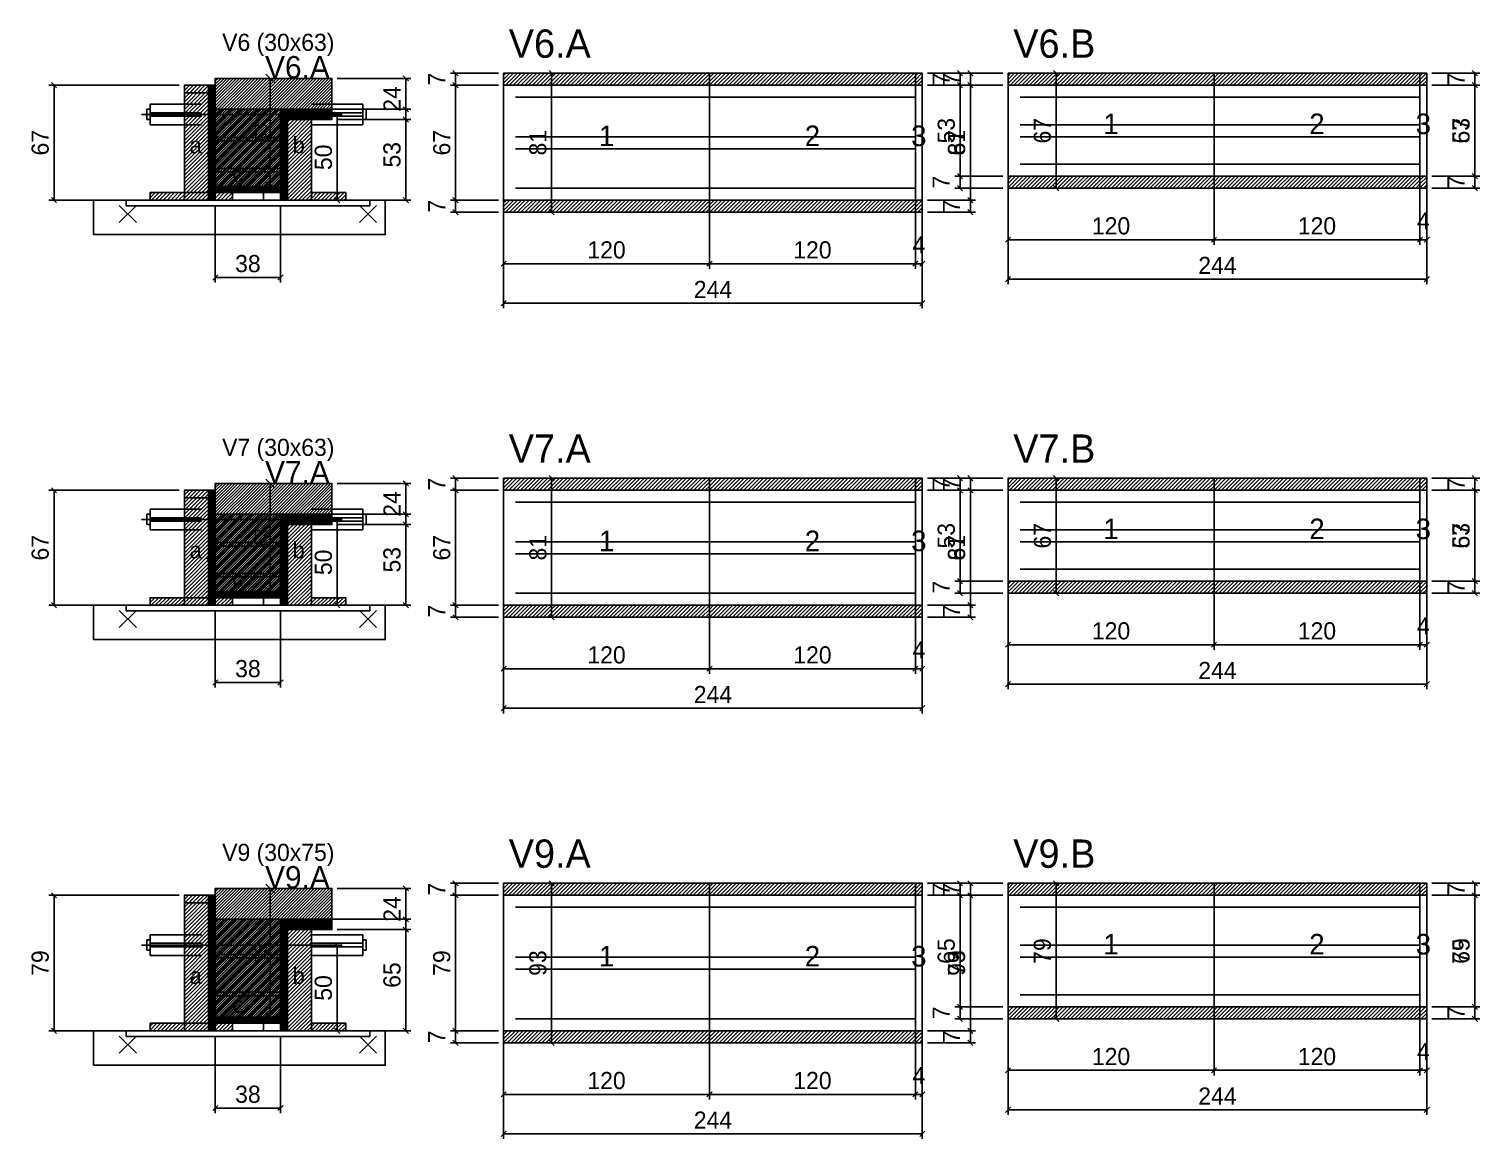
# Model space of a CAD drawing. Extents: x -9000 to 3070, y -9630 to 1250.
# Drawn here: x -69 to 777, y -6965 to -6318 of the extents above; entities that cross this region are included whole.
import ezdxf
from ezdxf.enums import TextEntityAlignment as Align

# ---------------------------------------------------------------- set-up
doc = ezdxf.new("R2010")
doc.units = 0
for name, color, linetype in [('5', 5, 'Continuous'), ('BARRA_ANCORAGEM', 126, 'Continuous'), ('barrote', 126, 'Continuous'), ('CONCRETO', 251, 'Continuous'), ('COTA', 241, 'Continuous'), ('Cota Seção (2x)', 241, 'Continuous'), ('detalhes', 7, 'Continuous'), ('Hachura', 251, 'Continuous'), ('HACHURACONCRETO', 251, 'Continuous'), ('Madeira', 126, 'Continuous'), ('NOMENCLATURA', 7, 'Continuous'), ('Painéis', 200, 'Continuous'), ('presilha', 224, 'Continuous'), ('SARR_2.2x7', 40, 'Continuous'), ('SARRAFO_2_2X7', 40, 'Continuous'), ('SCO-___-LAJ', 224, 'Continuous'), ('TENSOR', 224, 'Continuous'), ('Texto Seção', 7, 'Continuous')]:
    doc.layers.add(name, color=color, linetype=linetype)
doc.dimstyles.new('PAINEL', dxfattribs={"dimtxt": 10, "dimasz": 3, "dimexe": 3, "dimexo": 3, "dimgap": 3, "dimtad": 1, "dimblk": 'OBLIQUE', "dimblk1": 'OBLIQUE', "dimcen": 2.5, "dimclrd": 4, "dimclre": 4, "dimclrt": 240, "dimazin": 3, "dimtfac": 1, "dimtmove": 0, "dimatfit": 3})
doc.dimstyles.new('SECAO2X', dxfattribs={"dimtxt": 7, "dimasz": 5, "dimexe": 3, "dimexo": 3, "dimgap": 2, "dimtad": 3, "dimblk": 'OBLIQUE', "dimblk1": 'OBLIQUE', "dimcen": 2.5, "dimclrd": 4, "dimclre": 4, "dimclrt": 1, "dimazin": 3, "dimtfac": 1, "dimtmove": 0, "dimatfit": 3})

# ---------------------------------------------------------------- blocks, each defined once
blk = doc.blocks.new('PAR_ESQ')
for p, q in [((-1, -1), (1, 1)), ((-1, 1), (1, -1))]:
    blk.add_line(p, q)
blk = doc.blocks.new('PAR_FUNDO_ESQ')
for p, q in [((-1, -1), (1, 1)), ((-1, 1), (1, -1))]:
    blk.add_line(p, q)
blk = doc.blocks.new('PAR_FUNDO_DIR')
for p, q in [((-1, -1), (1, 1)), ((-1, 1), (1, -1))]:
    blk.add_line(p, q)
blk = doc.blocks.new('par_int_esq')
for p, q in [((-1, -1), (1, 1)), ((-1, 1), (1, -1))]:
    blk.add_line(p, q)
blk = doc.blocks.new('par_int_dir')
for p, q in [((-1, -1), (1, 1)), ((-1, 1), (1, -1))]:
    blk.add_line(p, q)
blk = doc.blocks.new('_OBLIQUE')
at = {"color": 0, "linetype": 'BYBLOCK'}
blk.add_line((-0.5, -0.5), (0.5, 0.5), dxfattribs=at)

msp = doc.modelspace()

# ---------------------------------------------------------------- hatches: boundary and pattern name
at = {"layer": 'COTA'}
h = msp.add_hatch(dxfattribs=at)
h.set_pattern_fill('ANSI31', scale=0.4)
h.paths.add_polyline_path([(40, -6410), (40, -6347), (108, -6347), (108, -6371), (78, -6371), (78, -6410)])
h = msp.add_hatch(dxfattribs=at)
h.set_pattern_fill('ANSI31', scale=0.5)
h.paths.add_polyline_path([(208, -6351), (328, -6351), (328, -6344), (208, -6344)])
h = msp.add_hatch(dxfattribs=at)
h.set_pattern_fill('ANSI31', scale=0.5)
h.paths.add_polyline_path([(328, -6351), (448, -6351), (448, -6344), (328, -6344)])
h = msp.add_hatch(dxfattribs=at)
h.set_pattern_fill('ANSI31', scale=0.5)
h.paths.add_polyline_path([(448, -6351), (452, -6351), (452, -6344), (448, -6344)])
h = msp.add_hatch(dxfattribs=at)
h.set_pattern_fill('ANSI31', scale=0.5)
h.paths.add_polyline_path([(502, -6351), (622, -6351), (622, -6344), (502, -6344)])
h = msp.add_hatch(dxfattribs=at)
h.set_pattern_fill('ANSI31', scale=0.5)
h.paths.add_polyline_path([(622, -6351), (742, -6351), (742, -6344), (622, -6344)])
h = msp.add_hatch(dxfattribs=at)
h.set_pattern_fill('ANSI31', scale=0.5)
h.paths.add_polyline_path([(742, -6351), (746, -6351), (746, -6344), (742, -6344)])
h = msp.add_hatch(dxfattribs=at)
h.set_pattern_fill('ANSI31', scale=0.5)
h.paths.add_polyline_path([(502, -6411), (622, -6411), (622, -6404), (502, -6404)])
h = msp.add_hatch(dxfattribs=at)
h.set_pattern_fill('ANSI31', scale=0.5)
h.paths.add_polyline_path([(622, -6411), (742, -6411), (742, -6404), (622, -6404)])
h = msp.add_hatch(dxfattribs=at)
h.set_pattern_fill('ANSI31', scale=0.5)
h.paths.add_polyline_path([(742, -6411), (746, -6411), (746, -6404), (742, -6404)])
h = msp.add_hatch(dxfattribs=at)
h.set_pattern_fill('ANSI31', scale=0.5)
h.paths.add_polyline_path([(208, -6425), (328, -6425), (328, -6418), (208, -6418)])
h = msp.add_hatch(dxfattribs=at)
h.set_pattern_fill('ANSI31', scale=0.5)
h.paths.add_polyline_path([(328, -6425), (448, -6425), (448, -6418), (328, -6418)])
h = msp.add_hatch(dxfattribs=at)
h.set_pattern_fill('ANSI31', scale=0.5)
h.paths.add_polyline_path([(448, -6425), (452, -6425), (452, -6418), (448, -6418)])
h = msp.add_hatch(dxfattribs=at)
h.set_pattern_fill('ANSI31', scale=0.4)
h.paths.add_polyline_path([(40, -6646), (40, -6583), (108, -6583), (108, -6607), (78, -6607), (78, -6646)])
h = msp.add_hatch(dxfattribs=at)
h.set_pattern_fill('ANSI31', scale=0.5)
h.paths.add_polyline_path([(208, -6587), (328, -6587), (328, -6580), (208, -6580)])
h = msp.add_hatch(dxfattribs=at)
h.set_pattern_fill('ANSI31', scale=0.5)
h.paths.add_polyline_path([(328, -6587), (448, -6587), (448, -6580), (328, -6580)])
h = msp.add_hatch(dxfattribs=at)
h.set_pattern_fill('ANSI31', scale=0.5)
h.paths.add_polyline_path([(448, -6587), (452, -6587), (452, -6580), (448, -6580)])
h = msp.add_hatch(dxfattribs=at)
h.set_pattern_fill('ANSI31', scale=0.5)
h.paths.add_polyline_path([(502, -6587), (622, -6587), (622, -6580), (502, -6580)])
h = msp.add_hatch(dxfattribs=at)
h.set_pattern_fill('ANSI31', scale=0.5)
h.paths.add_polyline_path([(622, -6587), (742, -6587), (742, -6580), (622, -6580)])
h = msp.add_hatch(dxfattribs=at)
h.set_pattern_fill('ANSI31', scale=0.5)
h.paths.add_polyline_path([(742, -6587), (746, -6587), (746, -6580), (742, -6580)])
h = msp.add_hatch(dxfattribs=at)
h.set_pattern_fill('ANSI31', scale=0.5)
h.paths.add_polyline_path([(502, -6647), (622, -6647), (622, -6640), (502, -6640)])
h = msp.add_hatch(dxfattribs=at)
h.set_pattern_fill('ANSI31', scale=0.5)
h.paths.add_polyline_path([(622, -6647), (742, -6647), (742, -6640), (622, -6640)])
h = msp.add_hatch(dxfattribs=at)
h.set_pattern_fill('ANSI31', scale=0.5)
h.paths.add_polyline_path([(742, -6647), (746, -6647), (746, -6640), (742, -6640)])
h = msp.add_hatch(dxfattribs=at)
h.set_pattern_fill('ANSI31', scale=0.5)
h.paths.add_polyline_path([(208, -6661), (328, -6661), (328, -6654), (208, -6654)])
h = msp.add_hatch(dxfattribs=at)
h.set_pattern_fill('ANSI31', scale=0.5)
h.paths.add_polyline_path([(328, -6661), (448, -6661), (448, -6654), (328, -6654)])
h = msp.add_hatch(dxfattribs=at)
h.set_pattern_fill('ANSI31', scale=0.5)
h.paths.add_polyline_path([(448, -6661), (452, -6661), (452, -6654), (448, -6654)])
h = msp.add_hatch(dxfattribs=at)
h.set_pattern_fill('ANSI31', scale=0.4)
h.paths.add_polyline_path([(40, -6894), (40, -6819), (108, -6819), (108, -6843), (78, -6843), (78, -6894)])
h = msp.add_hatch(dxfattribs=at)
h.set_pattern_fill('ANSI31', scale=0.5)
h.paths.add_polyline_path([(208, -6823), (328, -6823), (328, -6816), (208, -6816)])
h = msp.add_hatch(dxfattribs=at)
h.set_pattern_fill('ANSI31', scale=0.5)
h.paths.add_polyline_path([(328, -6823), (448, -6823), (448, -6816), (328, -6816)])
h = msp.add_hatch(dxfattribs=at)
h.set_pattern_fill('ANSI31', scale=0.5)
h.paths.add_polyline_path([(448, -6823), (452, -6823), (452, -6816), (448, -6816)])
h = msp.add_hatch(dxfattribs=at)
h.set_pattern_fill('ANSI31', scale=0.5)
h.paths.add_polyline_path([(502, -6823), (622, -6823), (622, -6816), (502, -6816)])
h = msp.add_hatch(dxfattribs=at)
h.set_pattern_fill('ANSI31', scale=0.5)
h.paths.add_polyline_path([(622, -6823), (742, -6823), (742, -6816), (622, -6816)])
h = msp.add_hatch(dxfattribs=at)
h.set_pattern_fill('ANSI31', scale=0.5)
h.paths.add_polyline_path([(742, -6823), (746, -6823), (746, -6816), (742, -6816)])
h = msp.add_hatch(dxfattribs=at)
h.set_pattern_fill('ANSI31', scale=0.5)
h.paths.add_polyline_path([(502, -6895), (622, -6895), (622, -6888), (502, -6888)])
h = msp.add_hatch(dxfattribs=at)
h.set_pattern_fill('ANSI31', scale=0.5)
h.paths.add_polyline_path([(622, -6895), (742, -6895), (742, -6888), (622, -6888)])
h = msp.add_hatch(dxfattribs=at)
h.set_pattern_fill('ANSI31', scale=0.5)
h.paths.add_polyline_path([(742, -6895), (746, -6895), (746, -6888), (742, -6888)])
h = msp.add_hatch(dxfattribs=at)
h.set_pattern_fill('ANSI31', scale=0.5)
h.paths.add_polyline_path([(208, -6909), (328, -6909), (328, -6902), (208, -6902)])
h = msp.add_hatch(dxfattribs=at)
h.set_pattern_fill('ANSI31', scale=0.5)
h.paths.add_polyline_path([(328, -6909), (448, -6909), (448, -6902), (328, -6902)])
h = msp.add_hatch(dxfattribs=at)
h.set_pattern_fill('ANSI31', scale=0.5)
h.paths.add_polyline_path([(448, -6909), (452, -6909), (452, -6902), (448, -6902)])
at = {"layer": 'Hachura'}
h = msp.add_hatch(dxfattribs=at)
h.set_pattern_fill('ANSI31', scale=0.5)
h.paths.add_polyline_path([(22, -6418), (36, -6418), (36, -6351), (22, -6351)])
h = msp.add_hatch(dxfattribs=at)
h.set_pattern_fill('ANSI31', scale=0.5)
h.paths.add_polyline_path([(22, -6355.4), (36, -6355.4), (36, -6351), (22, -6351)])
h = msp.add_hatch(dxfattribs=at)
h.set_pattern_fill('SOLID')
h.paths.add_polyline_path([(36, -6418), (40, -6418), (40, -6351), (36, -6351)])
h = msp.add_hatch(dxfattribs=at)
h.set_pattern_fill('SOLID')
h.paths.add_polyline_path([(78, -6418), (82, -6418), (82, -6365), (78, -6365)])
h = msp.add_hatch(dxfattribs=at)
h.set_pattern_fill('SOLID')
h.paths.add_polyline_path([(78, -6365), (108, -6365), (108, -6371), (78, -6371)])
h = msp.add_hatch(dxfattribs=at)
h.set_pattern_fill('ANSI31', scale=0.5)
h.paths.add_polyline_path([(82, -6418), (96, -6418), (96, -6365), (82, -6365)])
h = msp.add_hatch(dxfattribs=at)
h.set_pattern_fill('ANSI31', scale=0.5)
h.paths.add_polyline_path([(82, -6369.4), (96, -6369.4), (96, -6365), (82, -6365)])
h = msp.add_hatch(dxfattribs=at)
h.set_pattern_fill('ANSI31', scale=0.5)
h.paths.add_polyline_path([(2, -6418), (22, -6418), (22, -6413.6), (2, -6413.6)])
h = msp.add_hatch(dxfattribs=at)
h.set_pattern_fill('SOLID')
h.paths.add_polyline_path([(40, -6413.6), (78, -6413.6), (78, -6410), (40, -6410)])
h = msp.add_hatch(dxfattribs=at)
h.set_pattern_fill('ANSI31', scale=0.5)
h.paths.add_polyline_path([(40, -6418), (50, -6418), (50, -6413.6), (40, -6413.6)])
h = msp.add_hatch(dxfattribs=at)
h.set_pattern_fill('ANSI31', scale=0.5)
h.paths.add_polyline_path([(96, -6418), (116, -6418), (116, -6413.6), (96, -6413.6)])
h = msp.add_hatch(dxfattribs=at)
h.set_pattern_fill('ANSI31', scale=0.5)
h.paths.add_polyline_path([(22, -6654), (36, -6654), (36, -6587), (22, -6587)])
h = msp.add_hatch(dxfattribs=at)
h.set_pattern_fill('ANSI31', scale=0.5)
h.paths.add_polyline_path([(22, -6591.4), (36, -6591.4), (36, -6587), (22, -6587)])
h = msp.add_hatch(dxfattribs=at)
h.set_pattern_fill('SOLID')
h.paths.add_polyline_path([(36, -6654), (40, -6654), (40, -6587), (36, -6587)])
h = msp.add_hatch(dxfattribs=at)
h.set_pattern_fill('SOLID')
h.paths.add_polyline_path([(78, -6654), (82, -6654), (82, -6601), (78, -6601)])
h = msp.add_hatch(dxfattribs=at)
h.set_pattern_fill('SOLID')
h.paths.add_polyline_path([(78, -6601), (108, -6601), (108, -6607), (78, -6607)])
h = msp.add_hatch(dxfattribs=at)
h.set_pattern_fill('ANSI31', scale=0.5)
h.paths.add_polyline_path([(82, -6654), (96, -6654), (96, -6601), (82, -6601)])
h = msp.add_hatch(dxfattribs=at)
h.set_pattern_fill('ANSI31', scale=0.5)
h.paths.add_polyline_path([(82, -6605.4), (96, -6605.4), (96, -6601), (82, -6601)])
h = msp.add_hatch(dxfattribs=at)
h.set_pattern_fill('SOLID')
h.paths.add_polyline_path([(40, -6649.6), (78, -6649.6), (78, -6646), (40, -6646)])
h = msp.add_hatch(dxfattribs=at)
h.set_pattern_fill('ANSI31', scale=0.5)
h.paths.add_polyline_path([(2, -6654), (22, -6654), (22, -6649.6), (2, -6649.6)])
h = msp.add_hatch(dxfattribs=at)
h.set_pattern_fill('ANSI31', scale=0.5)
h.paths.add_polyline_path([(40, -6654), (50, -6654), (50, -6649.6), (40, -6649.6)])
h = msp.add_hatch(dxfattribs=at)
h.set_pattern_fill('ANSI31', scale=0.5)
h.paths.add_polyline_path([(96, -6654), (116, -6654), (116, -6649.6), (96, -6649.6)])
h = msp.add_hatch(dxfattribs=at)
h.set_pattern_fill('ANSI31', scale=0.5)
h.paths.add_polyline_path([(22, -6902), (36, -6902), (36, -6823), (22, -6823)])
h = msp.add_hatch(dxfattribs=at)
h.set_pattern_fill('ANSI31', scale=0.5)
h.paths.add_polyline_path([(22, -6827.4), (36, -6827.4), (36, -6823), (22, -6823)])
h = msp.add_hatch(dxfattribs=at)
h.set_pattern_fill('SOLID')
h.paths.add_polyline_path([(36, -6902), (40, -6902), (40, -6823), (36, -6823)])
h = msp.add_hatch(dxfattribs=at)
h.set_pattern_fill('SOLID')
h.paths.add_polyline_path([(78, -6902), (82, -6902), (82, -6837), (78, -6837)])
h = msp.add_hatch(dxfattribs=at)
h.set_pattern_fill('SOLID')
h.paths.add_polyline_path([(78, -6837), (108, -6837), (108, -6843), (78, -6843)])
h = msp.add_hatch(dxfattribs=at)
h.set_pattern_fill('ANSI31', scale=0.5)
h.paths.add_polyline_path([(82, -6902), (96, -6902), (96, -6837), (82, -6837)])
h = msp.add_hatch(dxfattribs=at)
h.set_pattern_fill('ANSI31', scale=0.5)
h.paths.add_polyline_path([(82, -6841.4), (96, -6841.4), (96, -6837), (82, -6837)])
h = msp.add_hatch(dxfattribs=at)
h.set_pattern_fill('ANSI31', scale=0.5)
h.paths.add_polyline_path([(2, -6902), (22, -6902), (22, -6897.6), (2, -6897.6)])
h = msp.add_hatch(dxfattribs=at)
h.set_pattern_fill('SOLID')
h.paths.add_polyline_path([(40, -6897.6), (78, -6897.6), (78, -6894), (40, -6894)])
h = msp.add_hatch(dxfattribs=at)
h.set_pattern_fill('ANSI31', scale=0.5)
h.paths.add_polyline_path([(40, -6902), (50, -6902), (50, -6897.6), (40, -6897.6)])
h = msp.add_hatch(dxfattribs=at)
h.set_pattern_fill('ANSI31', scale=0.5)
h.paths.add_polyline_path([(96, -6902), (116, -6902), (116, -6897.6), (96, -6897.6)])
at = {"layer": 'HACHURACONCRETO'}
h = msp.add_hatch(dxfattribs=at)
h.set_pattern_fill('ANSI31', scale=0.3)
h.paths.add_polyline_path([(40, -6413.6), (78, -6413.6), (78, -6365), (40, -6365)])
h = msp.add_hatch(dxfattribs=at)
h.set_pattern_fill('ANSI31', scale=0.3)
h.paths.add_polyline_path([(40, -6649.6), (78, -6649.6), (78, -6601), (40, -6601)])
h = msp.add_hatch(dxfattribs=at)
h.set_pattern_fill('ANSI31', scale=0.3)
h.paths.add_polyline_path([(40, -6897.6), (78, -6897.6), (78, -6837), (40, -6837)])

# ---------------------------------------------------------------- linework, layer by layer
for p, q in [((0, -6365), (0, -6371)), ((2, -6365), (0, -6365)), ((2, -6362), (32, -6362)), ((2, -6362), (2, -6374)), ((2, -6367), (32, -6367)), ((96, -6362), (126, -6362)), ((96, -6367), (126, -6367)), ((126, -6362), (126, -6374)), ((126, -6365), (128, -6365)), ((128, -6365), (128, -6371)), ((2, -6371), (0, -6371)), ((2, -6369), (32, -6369)), ((2, -6374), (32, -6374)), ((96, -6369), (126, -6369)), ((96, -6374), (126, -6374)), ((126, -6371), (128, -6371)), ((0, -6601), (0, -6607)), ((2, -6601), (0, -6601)), ((2, -6598), (32, -6598)), ((2, -6598), (2, -6610)), ((2, -6603), (32, -6603)), ((96, -6598), (126, -6598)), ((96, -6603), (126, -6603)), ((126, -6598), (126, -6610)), ((126, -6601), (128, -6601)), ((128, -6601), (128, -6607)), ((2, -6607), (0, -6607)), ((2, -6605), (32, -6605)), ((2, -6610), (32, -6610)), ((96, -6605), (126, -6605)), ((96, -6610), (126, -6610)), ((126, -6607), (128, -6607)), ((0, -6849), (0, -6855)), ((2, -6849), (0, -6849)), ((2, -6846), (32, -6846)), ((2, -6846), (2, -6858)), ((96, -6846), (126, -6846)), ((126, -6846), (126, -6858)), ((126, -6849), (128, -6849)), ((128, -6849), (128, -6855)), ((2, -6855), (0, -6855)), ((2, -6851), (32, -6851)), ((2, -6853), (32, -6853)), ((96, -6851), (126, -6851)), ((96, -6853), (126, -6853)), ((126, -6855), (128, -6855)), ((2, -6858), (32, -6858)), ((96, -6858), (126, -6858))]:
    msp.add_line(p, q)
at = {"layer": 'BARRA_ANCORAGEM'}
for p, q in [((40, -6381.49), (78, -6381.49)), ((40, -6383.49), (40, -6381.49)), ((40, -6383.49), (78, -6383.49)), ((78, -6383.49), (78, -6381.49)), ((40, -6399.51), (78, -6399.51)), ((40, -6401.51), (40, -6399.51)), ((78, -6401.51), (78, -6399.51)), ((40, -6401.51), (78, -6401.51)), ((40, -6617.49), (78, -6617.49)), ((40, -6619.49), (40, -6617.49)), ((40, -6619.49), (78, -6619.49)), ((78, -6619.49), (78, -6617.49)), ((40, -6635.51), (78, -6635.51)), ((40, -6637.51), (40, -6635.51)), ((40, -6637.51), (78, -6637.51)), ((78, -6637.51), (78, -6635.51)), ((40, -6857.45), (78, -6857.45)), ((40, -6859.45), (40, -6857.45)), ((78, -6859.45), (78, -6857.45)), ((40, -6859.45), (78, -6859.45)), ((40, -6879.55), (78, -6879.55)), ((40, -6881.55), (40, -6879.55)), ((40, -6881.55), (78, -6881.55)), ((78, -6881.55), (78, -6879.55))]:
    msp.add_line(p, q, dxfattribs=at)
at = {"layer": 'barrote'}
for points in [[(-31, -6438), (139, -6438), (139, -6418), (-31, -6418)], [(-31, -6674), (139, -6674), (139, -6654), (-31, -6654)], [(-31, -6922), (139, -6922), (139, -6902), (-31, -6902)]]:
    msp.add_lwpolyline(points, close=True, dxfattribs=at)
at = {"layer": 'CONCRETO'}
for points in [[(40, -6410), (40, -6347), (108, -6347), (108, -6371), (78, -6371), (78, -6410)], [(40, -6646), (40, -6583), (108, -6583), (108, -6607), (78, -6607), (78, -6646)], [(40, -6894), (40, -6819), (108, -6819), (108, -6843), (78, -6843), (78, -6894)]]:
    msp.add_lwpolyline(points, close=True, dxfattribs=at)
at = {"layer": 'HACHURACONCRETO'}
for points in [[(40, -6413.6), (78, -6413.6), (78, -6365), (40, -6365)], [(40, -6649.6), (78, -6649.6), (78, -6601), (40, -6601)], [(40, -6897.6), (78, -6897.6), (78, -6837), (40, -6837)]]:
    msp.add_lwpolyline(points, close=True, dxfattribs=at)
at = {"layer": 'Madeira'}
for points in [[(22, -6418), (36, -6418), (36, -6351), (22, -6351)], [(22, -6355.4), (36, -6355.4), (36, -6351), (22, -6351)], [(82, -6418), (96, -6418), (96, -6365), (82, -6365)], [(82, -6369.4), (96, -6369.4), (96, -6365), (82, -6365)], [(2, -6418), (22, -6418), (22, -6413.6), (2, -6413.6)], [(22, -6418), (36, -6418), (36, -6413.6), (22, -6413.6)], [(40, -6418), (50, -6418), (50, -6413.6), (40, -6413.6)], [(68, -6418), (78, -6418), (78, -6413.6), (68, -6413.6)], [(96, -6418), (116, -6418), (116, -6413.6), (96, -6413.6)], [(22, -6654), (36, -6654), (36, -6587), (22, -6587)], [(22, -6591.4), (36, -6591.4), (36, -6587), (22, -6587)], [(82, -6654), (96, -6654), (96, -6601), (82, -6601)], [(82, -6605.4), (96, -6605.4), (96, -6601), (82, -6601)], [(2, -6654), (22, -6654), (22, -6649.6), (2, -6649.6)], [(22, -6654), (36, -6654), (36, -6649.6), (22, -6649.6)], [(40, -6654), (50, -6654), (50, -6649.6), (40, -6649.6)], [(68, -6654), (78, -6654), (78, -6649.6), (68, -6649.6)], [(96, -6654), (116, -6654), (116, -6649.6), (96, -6649.6)], [(22, -6902), (36, -6902), (36, -6823), (22, -6823)], [(22, -6827.4), (36, -6827.4), (36, -6823), (22, -6823)], [(82, -6902), (96, -6902), (96, -6837), (82, -6837)], [(82, -6841.4), (96, -6841.4), (96, -6837), (82, -6837)], [(2, -6902), (22, -6902), (22, -6897.6), (2, -6897.6)], [(22, -6902), (36, -6902), (36, -6897.6), (22, -6897.6)], [(40, -6902), (50, -6902), (50, -6897.6), (40, -6897.6)], [(68, -6902), (78, -6902), (78, -6897.6), (68, -6897.6)], [(96, -6902), (116, -6902), (116, -6897.6), (96, -6897.6)]]:
    msp.add_lwpolyline(points, close=True, dxfattribs=at)
at = {"layer": 'Painéis'}
for p, q in [((208, -6351), (328, -6351)), ((208, -6418), (208, -6351)), ((328, -6418), (328, -6351)), ((328, -6418), (328, -6351)), ((328, -6351), (448, -6351)), ((328, -6418), (328, -6351)), ((448, -6418), (448, -6351)), ((448, -6418), (448, -6351)), ((448, -6351), (452, -6351)), ((448, -6418), (448, -6351)), ((452, -6418), (452, -6351)), ((502, -6351), (622, -6351)), ((502, -6404), (502, -6351)), ((622, -6404), (622, -6351)), ((622, -6404), (622, -6351)), ((622, -6351), (742, -6351)), ((622, -6404), (622, -6351)), ((742, -6404), (742, -6351)), ((742, -6404), (742, -6351)), ((742, -6351), (746, -6351)), ((742, -6404), (742, -6351)), ((746, -6404), (746, -6351)), ((502, -6404), (622, -6404)), ((622, -6404), (742, -6404)), ((742, -6404), (746, -6404)), ((208, -6418), (328, -6418)), ((328, -6418), (448, -6418)), ((448, -6418), (452, -6418)), ((208, -6587), (328, -6587)), ((208, -6654), (208, -6587)), ((328, -6654), (328, -6587)), ((328, -6654), (328, -6587)), ((328, -6587), (448, -6587)), ((328, -6654), (328, -6587)), ((448, -6654), (448, -6587)), ((448, -6654), (448, -6587)), ((448, -6587), (452, -6587)), ((448, -6654), (448, -6587)), ((452, -6654), (452, -6587)), ((502, -6587), (622, -6587)), ((502, -6640), (502, -6587)), ((622, -6640), (622, -6587)), ((622, -6640), (622, -6587)), ((622, -6587), (742, -6587)), ((622, -6640), (622, -6587)), ((742, -6640), (742, -6587)), ((742, -6640), (742, -6587)), ((742, -6587), (746, -6587)), ((742, -6640), (742, -6587)), ((746, -6640), (746, -6587)), ((502, -6640), (622, -6640)), ((622, -6640), (742, -6640)), ((742, -6640), (746, -6640)), ((208, -6654), (328, -6654)), ((328, -6654), (448, -6654)), ((448, -6654), (452, -6654)), ((208, -6823), (328, -6823)), ((208, -6902), (208, -6823)), ((328, -6902), (328, -6823)), ((328, -6902), (328, -6823)), ((328, -6823), (448, -6823)), ((328, -6902), (328, -6823)), ((448, -6902), (448, -6823)), ((448, -6902), (448, -6823)), ((448, -6823), (452, -6823)), ((448, -6902), (448, -6823)), ((452, -6902), (452, -6823)), ((502, -6823), (622, -6823)), ((502, -6888), (502, -6823)), ((622, -6888), (622, -6823)), ((622, -6888), (622, -6823)), ((622, -6823), (742, -6823)), ((622, -6888), (622, -6823)), ((742, -6888), (742, -6823)), ((742, -6888), (742, -6823)), ((742, -6823), (746, -6823)), ((742, -6888), (742, -6823)), ((746, -6888), (746, -6823)), ((502, -6888), (622, -6888)), ((622, -6888), (742, -6888)), ((742, -6888), (746, -6888)), ((208, -6902), (328, -6902)), ((328, -6902), (448, -6902)), ((448, -6902), (452, -6902))]:
    msp.add_line(p, q, dxfattribs=at)
for points in [[(36, -6418), (40, -6418), (40, -6351), (36, -6351)], [(78, -6418), (82, -6418), (82, -6365), (78, -6365)], [(78, -6365), (108, -6365), (108, -6371), (78, -6371)], [(40, -6413.6), (78, -6413.6), (78, -6410), (40, -6410)], [(36, -6654), (40, -6654), (40, -6587), (36, -6587)], [(78, -6654), (82, -6654), (82, -6601), (78, -6601)], [(78, -6601), (108, -6601), (108, -6607), (78, -6607)], [(40, -6649.6), (78, -6649.6), (78, -6646), (40, -6646)], [(36, -6902), (40, -6902), (40, -6823), (36, -6823)], [(78, -6902), (82, -6902), (82, -6837), (78, -6837)], [(78, -6837), (108, -6837), (108, -6843), (78, -6843)], [(40, -6897.6), (78, -6897.6), (78, -6894), (40, -6894)]]:
    msp.add_lwpolyline(points, close=True, dxfattribs=at)
at = {"layer": 'presilha'}
for p, q in [((-16, -6431), (-6, -6421)), ((-16, -6421), (-6, -6431)), ((124, -6431), (134, -6421)), ((124, -6421), (134, -6431)), ((-16, -6667), (-6, -6657)), ((-16, -6657), (-6, -6667)), ((124, -6667), (134, -6657)), ((124, -6657), (134, -6667)), ((-16, -6915), (-6, -6905)), ((-16, -6905), (-6, -6915)), ((124, -6915), (134, -6905)), ((124, -6905), (134, -6915))]:
    msp.add_line(p, q, dxfattribs=at)
at = {"layer": 'SARR_2.2x7'}
for points in [[(215, -6358), (328, -6358)], [(215, -6358), (328, -6358)], [(328, -6358), (448, -6358)], [(328, -6358), (448, -6358)], [(509, -6358), (622, -6358)], [(509, -6358), (622, -6358)], [(622, -6358), (742, -6358)], [(622, -6358), (742, -6358)], [(509, -6374), (622, -6374)], [(509, -6374), (622, -6374)], [(622, -6374), (742, -6374)], [(622, -6374), (742, -6374)], [(215, -6381), (328, -6381)], [(215, -6381), (328, -6381)], [(328, -6381), (448, -6381)], [(328, -6381), (448, -6381)], [(509, -6381), (622, -6381)], [(509, -6381), (622, -6381)], [(622, -6381), (742, -6381)], [(622, -6381), (742, -6381)], [(215, -6388), (328, -6388)], [(215, -6388), (328, -6388)], [(328, -6388), (448, -6388)], [(328, -6388), (448, -6388)], [(509, -6397), (622, -6397)], [(509, -6397), (622, -6397)], [(622, -6397), (742, -6397)], [(622, -6397), (742, -6397)], [(215, -6411), (328, -6411)], [(215, -6411), (328, -6411)], [(328, -6411), (448, -6411)], [(328, -6411), (448, -6411)], [(215, -6594), (328, -6594)], [(215, -6594), (328, -6594)], [(328, -6594), (448, -6594)], [(328, -6594), (448, -6594)], [(509, -6594), (622, -6594)], [(509, -6594), (622, -6594)], [(622, -6594), (742, -6594)], [(622, -6594), (742, -6594)], [(509, -6610), (622, -6610)], [(509, -6610), (622, -6610)], [(622, -6610), (742, -6610)], [(622, -6610), (742, -6610)], [(215, -6617), (328, -6617)], [(215, -6617), (328, -6617)], [(328, -6617), (448, -6617)], [(328, -6617), (448, -6617)], [(509, -6617), (622, -6617)], [(509, -6617), (622, -6617)], [(622, -6617), (742, -6617)], [(622, -6617), (742, -6617)], [(215, -6624), (328, -6624)], [(215, -6624), (328, -6624)], [(328, -6624), (448, -6624)], [(328, -6624), (448, -6624)], [(509, -6633), (622, -6633)], [(509, -6633), (622, -6633)], [(622, -6633), (742, -6633)], [(622, -6633), (742, -6633)], [(215, -6647), (328, -6647)], [(215, -6647), (328, -6647)], [(328, -6647), (448, -6647)], [(328, -6647), (448, -6647)], [(215, -6830), (328, -6830)], [(215, -6830), (328, -6830)], [(328, -6830), (448, -6830)], [(328, -6830), (448, -6830)], [(509, -6830), (622, -6830)], [(509, -6830), (622, -6830)], [(622, -6830), (742, -6830)], [(622, -6830), (742, -6830)], [(509, -6852), (622, -6852)], [(509, -6852), (622, -6852)], [(622, -6852), (742, -6852)], [(622, -6852), (742, -6852)], [(215, -6859), (328, -6859)], [(215, -6859), (328, -6859)], [(328, -6859), (448, -6859)], [(328, -6859), (448, -6859)], [(509, -6859), (622, -6859)], [(509, -6859), (622, -6859)], [(622, -6859), (742, -6859)], [(622, -6859), (742, -6859)], [(215, -6866), (328, -6866)], [(215, -6866), (328, -6866)], [(328, -6866), (448, -6866)], [(328, -6866), (448, -6866)], [(509, -6881), (622, -6881)], [(509, -6881), (622, -6881)], [(622, -6881), (742, -6881)], [(622, -6881), (742, -6881)], [(215, -6895), (328, -6895)], [(215, -6895), (328, -6895)], [(328, -6895), (448, -6895)], [(328, -6895), (448, -6895)]]:
    msp.add_lwpolyline(points, dxfattribs=at)
at = {"layer": 'SARRAFO_2_2X7'}
for p, q in [((36, -6360.2), (36, -6355.8)), ((36, -6355.8), (40, -6355.8)), ((40, -6360.2), (40, -6355.8)), ((36, -6360.2), (40, -6360.2)), ((78, -6374.2), (78, -6369.8)), ((78, -6369.8), (82, -6369.8)), ((78, -6374.2), (82, -6374.2)), ((82, -6374.2), (82, -6369.8)), ((36, -6383.2), (36, -6378.8)), ((36, -6378.8), (40, -6378.8)), ((36, -6383.2), (40, -6383.2)), ((40, -6383.2), (40, -6378.8)), ((36, -6390.2), (36, -6385.8)), ((36, -6385.8), (40, -6385.8)), ((36, -6390.2), (40, -6390.2)), ((40, -6390.2), (40, -6385.8)), ((78, -6390.2), (78, -6385.8)), ((78, -6385.8), (82, -6385.8)), ((78, -6390.2), (82, -6390.2)), ((82, -6390.2), (82, -6385.8)), ((78, -6397.2), (78, -6392.8)), ((78, -6392.8), (82, -6392.8)), ((78, -6397.2), (82, -6397.2)), ((82, -6397.2), (82, -6392.8)), ((36, -6413.2), (36, -6408.8)), ((36, -6408.8), (40, -6408.8)), ((40, -6413.2), (40, -6408.8)), ((78, -6413.2), (78, -6408.8)), ((78, -6408.8), (82, -6408.8)), ((82, -6413.2), (82, -6408.8)), ((36, -6413.2), (40, -6413.2)), ((78, -6413.2), (82, -6413.2)), ((36, -6596.2), (36, -6591.8)), ((36, -6591.8), (40, -6591.8)), ((40, -6596.2), (40, -6591.8)), ((36, -6596.2), (40, -6596.2)), ((78, -6610.2), (78, -6605.8)), ((78, -6605.8), (82, -6605.8)), ((78, -6610.2), (82, -6610.2)), ((82, -6610.2), (82, -6605.8)), ((36, -6619.2), (36, -6614.8)), ((36, -6614.8), (40, -6614.8)), ((36, -6619.2), (40, -6619.2)), ((40, -6619.2), (40, -6614.8)), ((36, -6626.2), (36, -6621.8)), ((36, -6621.8), (40, -6621.8)), ((36, -6626.2), (40, -6626.2)), ((40, -6626.2), (40, -6621.8)), ((78, -6626.2), (78, -6621.8)), ((78, -6621.8), (82, -6621.8)), ((78, -6626.2), (82, -6626.2)), ((78, -6633.2), (78, -6628.8)), ((78, -6628.8), (82, -6628.8)), ((82, -6626.2), (82, -6621.8)), ((82, -6633.2), (82, -6628.8)), ((78, -6633.2), (82, -6633.2)), ((36, -6649.2), (36, -6644.8)), ((36, -6644.8), (40, -6644.8)), ((40, -6649.2), (40, -6644.8)), ((78, -6649.2), (78, -6644.8)), ((78, -6644.8), (82, -6644.8)), ((82, -6649.2), (82, -6644.8)), ((36, -6649.2), (40, -6649.2)), ((78, -6649.2), (82, -6649.2)), ((36, -6832.2), (36, -6827.8)), ((36, -6827.8), (40, -6827.8)), ((40, -6832.2), (40, -6827.8)), ((36, -6832.2), (40, -6832.2)), ((78, -6846.2), (78, -6841.8)), ((78, -6841.8), (82, -6841.8)), ((78, -6846.2), (82, -6846.2)), ((82, -6846.2), (82, -6841.8)), ((36, -6861.2), (36, -6856.8)), ((36, -6856.8), (40, -6856.8)), ((40, -6861.2), (40, -6856.8)), ((36, -6861.2), (40, -6861.2)), ((36, -6868.2), (36, -6863.8)), ((36, -6863.8), (40, -6863.8)), ((40, -6868.2), (40, -6863.8)), ((78, -6868.2), (78, -6863.8)), ((78, -6863.8), (82, -6863.8)), ((82, -6868.2), (82, -6863.8)), ((36, -6868.2), (40, -6868.2)), ((78, -6868.2), (82, -6868.2)), ((78, -6875.2), (78, -6870.8)), ((78, -6870.8), (82, -6870.8)), ((82, -6875.2), (82, -6870.8)), ((78, -6875.2), (82, -6875.2)), ((36, -6897.2), (36, -6892.8)), ((36, -6892.8), (40, -6892.8)), ((36, -6897.2), (40, -6897.2)), ((40, -6897.2), (40, -6892.8)), ((78, -6897.2), (78, -6892.8)), ((78, -6892.8), (82, -6892.8)), ((78, -6897.2), (82, -6897.2)), ((82, -6897.2), (82, -6892.8))]:
    msp.add_line(p, q, dxfattribs=at)
at = {"layer": 'SCO-___-LAJ'}
for points in [[(208, -6351), (328, -6351), (328, -6344), (208, -6344)], [(328, -6351), (448, -6351), (448, -6344), (328, -6344)], [(448, -6351), (452, -6351), (452, -6344), (448, -6344)], [(502, -6351), (622, -6351), (622, -6344), (502, -6344)], [(622, -6351), (742, -6351), (742, -6344), (622, -6344)], [(742, -6351), (746, -6351), (746, -6344), (742, -6344)], [(502, -6411), (622, -6411), (622, -6404), (502, -6404)], [(622, -6411), (742, -6411), (742, -6404), (622, -6404)], [(742, -6411), (746, -6411), (746, -6404), (742, -6404)], [(-12, -6421.2), (130, -6421.2), (130, -6418), (-12, -6418)], [(208, -6425), (328, -6425), (328, -6418), (208, -6418)], [(328, -6425), (448, -6425), (448, -6418), (328, -6418)], [(448, -6425), (452, -6425), (452, -6418), (448, -6418)], [(208, -6587), (328, -6587), (328, -6580), (208, -6580)], [(328, -6587), (448, -6587), (448, -6580), (328, -6580)], [(448, -6587), (452, -6587), (452, -6580), (448, -6580)], [(502, -6587), (622, -6587), (622, -6580), (502, -6580)], [(622, -6587), (742, -6587), (742, -6580), (622, -6580)], [(742, -6587), (746, -6587), (746, -6580), (742, -6580)], [(502, -6647), (622, -6647), (622, -6640), (502, -6640)], [(622, -6647), (742, -6647), (742, -6640), (622, -6640)], [(742, -6647), (746, -6647), (746, -6640), (742, -6640)], [(-12, -6657.2), (130, -6657.2), (130, -6654), (-12, -6654)], [(208, -6661), (328, -6661), (328, -6654), (208, -6654)], [(328, -6661), (448, -6661), (448, -6654), (328, -6654)], [(448, -6661), (452, -6661), (452, -6654), (448, -6654)], [(208, -6823), (328, -6823), (328, -6816), (208, -6816)], [(328, -6823), (448, -6823), (448, -6816), (328, -6816)], [(448, -6823), (452, -6823), (452, -6816), (448, -6816)], [(502, -6823), (622, -6823), (622, -6816), (502, -6816)], [(622, -6823), (742, -6823), (742, -6816), (622, -6816)], [(742, -6823), (746, -6823), (746, -6816), (742, -6816)], [(502, -6895), (622, -6895), (622, -6888), (502, -6888)], [(622, -6895), (742, -6895), (742, -6888), (622, -6888)], [(742, -6895), (746, -6895), (746, -6888), (742, -6888)], [(-12, -6905.2), (130, -6905.2), (130, -6902), (-12, -6902)], [(208, -6909), (328, -6909), (328, -6902), (208, -6902)], [(328, -6909), (448, -6909), (448, -6902), (328, -6902)], [(448, -6909), (452, -6909), (452, -6902), (448, -6902)]]:
    msp.add_lwpolyline(points, close=True, dxfattribs=at)
at = {"layer": 'TENSOR'}
for p, q in [((-3, -6368), (106, -6368)), ((-3, -6604), (106, -6604)), ((-3, -6852), (106, -6852))]:
    msp.add_line(p, q, dxfattribs=at)

# ---------------------------------------------------------------- block references
at = {"layer": 'Painéis'}
for name, p in [('par_int_esq', (40, -6381.5)), ('par_int_dir', (78, -6381.5)), ('PAR_ESQ', (36, -6391.5)), ('PAR_FUNDO_ESQ', (40, -6408)), ('PAR_FUNDO_DIR', (78, -6408)), ('par_int_esq', (40, -6617.5)), ('par_int_dir', (78, -6617.5)), ('PAR_ESQ', (36, -6627.5)), ('PAR_FUNDO_ESQ', (40, -6644)), ('PAR_FUNDO_DIR', (78, -6644)), ('par_int_esq', (40, -6859.5)), ('par_int_dir', (78, -6859.5)), ('PAR_ESQ', (36, -6869.5)), ('PAR_FUNDO_ESQ', (40, -6892)), ('PAR_FUNDO_DIR', (78, -6892))]:
    msp.add_blockref(name, p, dxfattribs=at)

# ---------------------------------------------------------------- texts
at = {"layer": '5'}
for s, p in [('1', (268, -6380.5)), ('2', (388, -6380.5)), ('3', (450, -6380.5)), ('1', (562, -6373.5)), ('2', (682, -6373.5)), ('3', (744, -6373.5)), ('1', (562, -6609.5)), ('2', (682, -6609.5)), ('3', (744, -6609.5)), ('1', (268, -6616.5)), ('2', (388, -6616.5)), ('3', (450, -6616.5)), ('1', (562, -6851.5)), ('2', (682, -6851.5)), ('3', (744, -6851.5)), ('1', (268, -6858.5)), ('2', (388, -6858.5)), ('3', (450, -6858.5))]:
    msp.add_text(s, height=12, dxfattribs=at).set_placement(p, align=Align.MIDDLE_CENTER)
at = {"layer": 'detalhes'}
for s, p in [('a', (25, -6390.7)), ('b', (85, -6390.7)), ('c', (50, -6407.5)), ('a', (25, -6626.7)), ('b', (85, -6626.7)), ('c', (50, -6643.5)), ('b', (85, -6874.7)), ('a', (25, -6874.7)), ('c', (50, -6891.5))]:
    msp.add_text(s, height=9.6, dxfattribs=at).set_placement(p)
at = {"layer": 'NOMENCLATURA'}
for s, p in [('V6.A', (211, -6335)), ('V6.B', (505, -6335)), ('V7.A', (211, -6571)), ('V7.B', (505, -6571)), ('V9.A', (211, -6807)), ('V9.B', (505, -6807))]:
    msp.add_text(s, height=16.5, dxfattribs=at).set_placement(p)
at = {"layer": 'Texto Seção'}
for s, height, p in [('V6 (30x63)', 10, (44, -6331)), ('V6.A', 13, (69, -6347)), ('V7 (30x63)', 10, (44, -6567)), ('V7.A', 13, (69, -6583)), ('V9 (30x75)', 10, (44, -6803)), ('V9.A', 13, (69, -6819))]:
    msp.add_text(s, height=height, dxfattribs=at).set_placement(p)

# ---------------------------------------------------------------- dimensions: what is measured, and where the dimension line sits
at = {"layer": 'COTA'}
for base, p1, p2 in [((-54, -6418), (2, -6418), (22, -6351)), ((151, -6371), (108, -6371), (108, -6347)), ((180, -6351), (208, -6351), (208, -6344)), ((180, -6418), (208, -6418), (208, -6351)), ((236, -6425), (208, -6425), (208, -6344)), ((480, -6425), (452, -6425), (452, -6344)), ((480, -6351), (452, -6351), (452, -6344)), ((480, -6418), (452, -6418), (452, -6351)), ((474, -6351), (502, -6351), (502, -6344)), ((474, -6404), (502, -6404), (502, -6351)), ((530, -6411), (502, -6411), (502, -6344)), ((774, -6411), (746, -6411), (746, -6344)), ((774, -6351), (746, -6351), (746, -6344)), ((774, -6404), (746, -6404), (746, -6351)), ((151, -6418), (96, -6418), (96, -6365)), ((111, -6418), (96, -6418), (96, -6368)), ((474, -6411), (502, -6411), (502, -6404)), ((774, -6411), (746, -6411), (746, -6404)), ((180, -6425), (208, -6425), (208, -6418)), ((480, -6425), (452, -6425), (452, -6418)), ((-54, -6654), (2, -6654), (22, -6587)), ((151, -6607), (108, -6607), (108, -6583)), ((180, -6587), (208, -6587), (208, -6580)), ((180, -6654), (208, -6654), (208, -6587)), ((236, -6661), (208, -6661), (208, -6580)), ((480, -6661), (452, -6661), (452, -6580)), ((480, -6587), (452, -6587), (452, -6580)), ((480, -6654), (452, -6654), (452, -6587)), ((474, -6587), (502, -6587), (502, -6580)), ((474, -6640), (502, -6640), (502, -6587)), ((530, -6647), (502, -6647), (502, -6580)), ((774, -6647), (746, -6647), (746, -6580)), ((774, -6587), (746, -6587), (746, -6580)), ((774, -6640), (746, -6640), (746, -6587)), ((151, -6654), (96, -6654), (96, -6601)), ((111, -6654), (96, -6654), (96, -6604)), ((474, -6647), (502, -6647), (502, -6640)), ((774, -6647), (746, -6647), (746, -6640)), ((180, -6661), (208, -6661), (208, -6654)), ((480, -6661), (452, -6661), (452, -6654)), ((180, -6823), (208, -6823), (208, -6816)), ((236, -6909), (208, -6909), (208, -6816)), ((480, -6909), (452, -6909), (452, -6816)), ((480, -6823), (452, -6823), (452, -6816)), ((474, -6823), (502, -6823), (502, -6816)), ((530, -6895), (502, -6895), (502, -6816)), ((774, -6895), (746, -6895), (746, -6816)), ((774, -6823), (746, -6823), (746, -6816)), ((-54, -6902), (2, -6902), (22, -6823)), ((151, -6843), (108, -6843), (108, -6819)), ((180, -6902), (208, -6902), (208, -6823)), ((480, -6902), (452, -6902), (452, -6823)), ((474, -6888), (502, -6888), (502, -6823)), ((774, -6888), (746, -6888), (746, -6823)), ((151, -6902), (96, -6902), (96, -6837)), ((111, -6902), (96, -6902), (96, -6852)), ((474, -6895), (502, -6895), (502, -6888)), ((774, -6895), (746, -6895), (746, -6888)), ((180, -6909), (208, -6909), (208, -6902)), ((480, -6909), (452, -6909), (452, -6902))]:
    msp.add_linear_dim(base=base, p1=p1, p2=p2, angle=90, dimstyle='PAINEL', dxfattribs=at).render()
for base, p1, p2 in [((502, -6441), (502, -6404), (622, -6404)), ((502, -6464), (502, -6404), (746, -6404)), ((622, -6441), (622, -6404), (742, -6404)), ((742, -6441), (742, -6404), (746, -6404)), ((40, -6463), (40, -6418), (78, -6418)), ((208, -6455), (208, -6418), (328, -6418)), ((208, -6478), (208, -6418), (452, -6418)), ((328, -6455), (328, -6418), (448, -6418)), ((448, -6455), (448, -6418), (452, -6418)), ((502, -6677), (502, -6640), (622, -6640)), ((502, -6700), (502, -6640), (746, -6640)), ((622, -6677), (622, -6640), (742, -6640)), ((742, -6677), (742, -6640), (746, -6640)), ((40, -6699), (40, -6654), (78, -6654)), ((208, -6691), (208, -6654), (328, -6654)), ((208, -6714), (208, -6654), (452, -6654)), ((328, -6691), (328, -6654), (448, -6654)), ((448, -6691), (448, -6654), (452, -6654)), ((502, -6925), (502, -6888), (622, -6888)), ((502, -6948), (502, -6888), (746, -6888)), ((622, -6925), (622, -6888), (742, -6888)), ((742, -6925), (742, -6888), (746, -6888)), ((40, -6947), (40, -6902), (78, -6902)), ((208, -6939), (208, -6902), (328, -6902)), ((208, -6962), (208, -6902), (452, -6902)), ((328, -6939), (328, -6902), (448, -6902)), ((448, -6939), (448, -6902), (452, -6902))]:
    msp.add_linear_dim(base=base, p1=p1, p2=p2, dimstyle='PAINEL', dxfattribs=at).render()
at = {"layer": 'Cota Seção (2x)'}
for base, p1, p2 in [((72, -6410), (40, -6410), (40, -6347)), ((72, -6646), (40, -6646), (40, -6583)), ((72, -6894), (40, -6894), (40, -6819))]:
    msp.add_linear_dim(base=base, p1=p1, p2=p2, angle=90, dimstyle='SECAO2X', dxfattribs=at).render()

doc.saveas('drawing.dxf')
